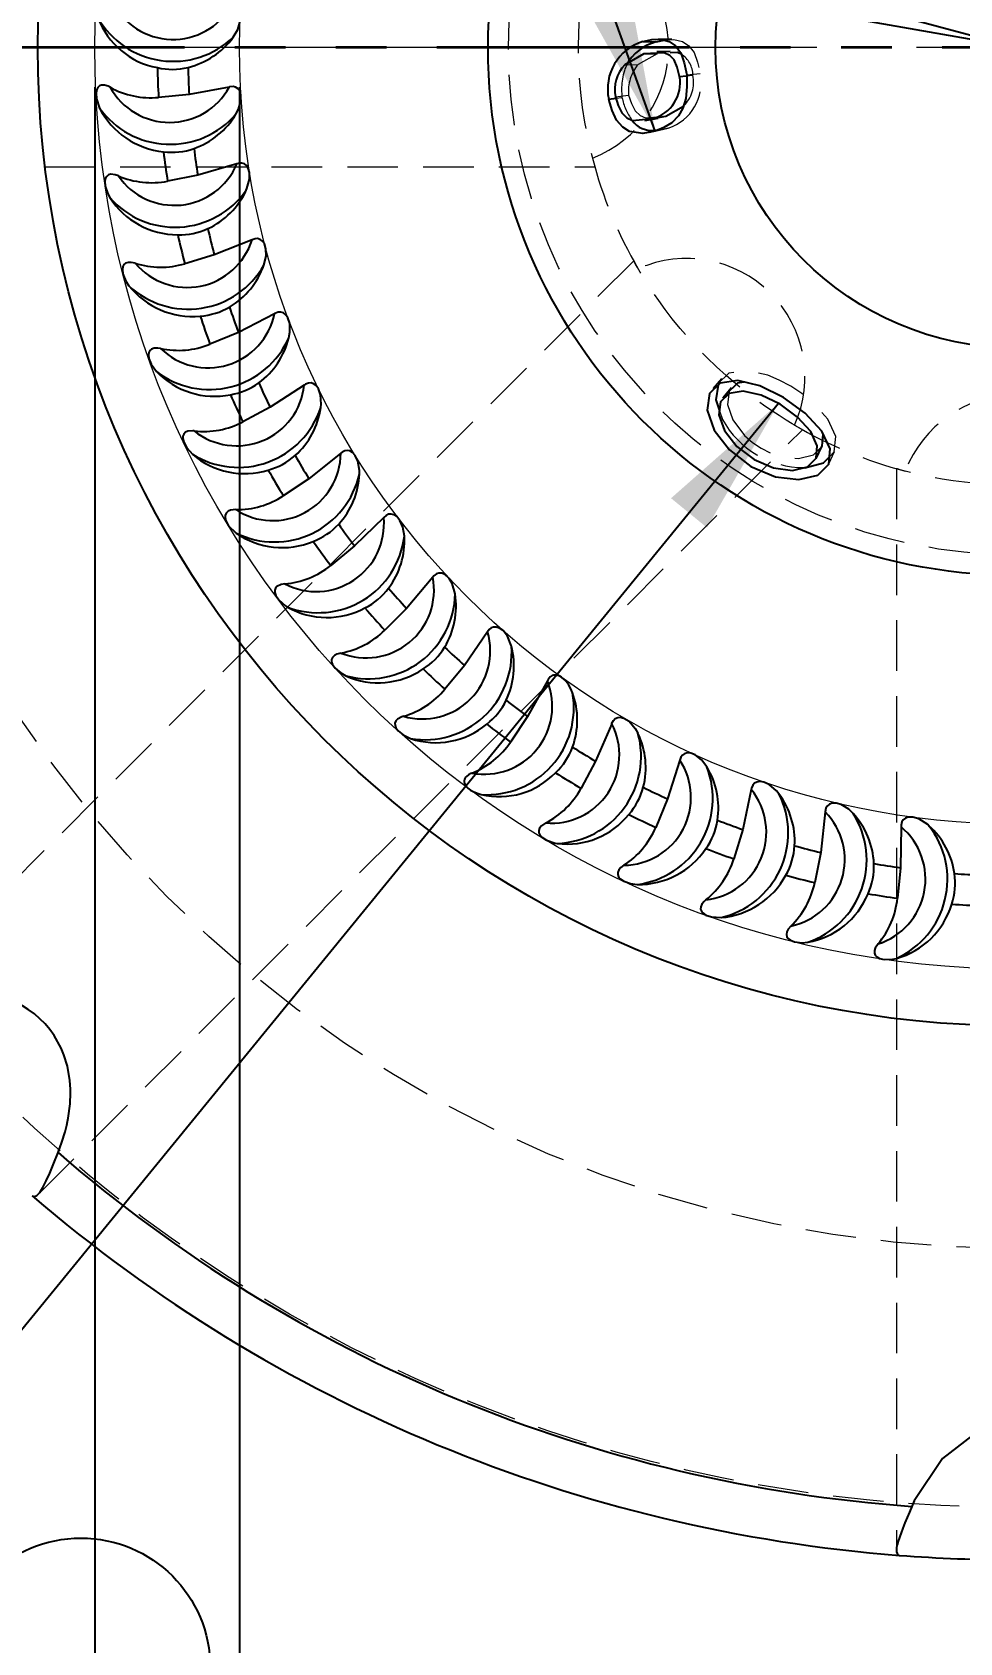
# Model space of a CAD drawing. Header units: millimetres. Extents: x 5 to 416, y 6 to 580.
# Drawn here: x 87.08 to 110.39, y 435.12 to 475.59 of the extents above; entities that cross this region are included whole.
import ezdxf

# ---------------------------------------------------------------- set-up
doc = ezdxf.new("R2010")
doc.units = ezdxf.units.MM
for name, pattern in [('SLD-Combinazione-di-due-tratteggi', [12.7, 6.35, -1.27, 1.27, -1.27, 1.27, -1.27]), ('SLD-Solido', [0]), ('SLD-Tratteggiato', [1.905, 1.27, -0.635])]:
    doc.linetypes.add(name, pattern=pattern)
doc.layers.add('D', color=3, linetype='SLD-Solido', lineweight=25)
doc.layers.add('SEZ', color=6, linetype='SLD-Combinazione-di-due-tratteggi', lineweight=35)
doc.layers.add('Q', color=2, linetype='SLD-Solido')
doc.styles.add('SLDTEXTSTYLE4', font='GOTHIC.TTF', dxfattribs={"width": 0.913})
doc.styles.get("Standard").update_dxf_attribs({"font": 'GOTHIC.TTF'})
doc.dimstyles.new('SLDDIMSTYLE0', dxfattribs={"dimtxt": 3.5, "dimasz": 3.556, "dimexe": 0, "dimexo": 0.0625, "dimgap": 0.875, "dimtad": 1, "dimdec": 1, "dimrnd": 1e-09, "dimzin": 12, "dimdsep": 46, "dimtxsty": 'SLDTEXTSTYLE4', "dimblk1": 'CLOSED', "dimblk2": 'CLOSED', "dimsah": 1, "dimcen": 0.09, "dimadec": 0, "dimazin": 3, "dimtfac": 1, "dimtdec": 1, "dimtofl": 0, "dimtmove": 0, "dimatfit": 3, "dimldrblk": 'CLOSED', "dimfxl": 0, "dimfrac": 2, "dimtolj": 1, "dimtzin": 12, "dimarcsym": 0})
doc.dimstyles.new('SLDDIMSTYLE1', dxfattribs={"dimtxt": 3.5, "dimasz": 3.556, "dimexe": 0, "dimexo": 0.0625, "dimgap": 0.875, "dimtad": 1, "dimrnd": 1e-09, "dimzin": 12, "dimdsep": 46, "dimtxsty": 'SLDTEXTSTYLE4', "dimblk1": 'NONE', "dimblk2": 'CLOSED', "dimsah": 1, "dimcen": 0, "dimadec": 0, "dimazin": 3, "dimtfac": 1, "dimtmove": 0, "dimatfit": 3, "dimldrblk": 'NONE', "dimfxl": 0, "dimfrac": 2, "dimtolj": 1, "dimtzin": 12, "dimarcsym": 0})
doc.dimstyles.new('SLDDIMSTYLE3', dxfattribs={"dimtxt": 3.5, "dimasz": 3.556, "dimexe": 0, "dimexo": 0.0625, "dimgap": 0.875, "dimtad": 1, "dimrnd": 1e-09, "dimzin": 12, "dimdsep": 46, "dimtxsty": 'SLDTEXTSTYLE4', "dimblk1": 'NONE', "dimblk2": 'CLOSED', "dimsah": 1, "dimcen": 0, "dimadec": 0, "dimazin": 3, "dimtfac": 1, "dimtmove": 0, "dimatfit": 3, "dimldrblk": 'NONE', "dimfxl": 0, "dimfrac": 2, "dimtolj": 1, "dimtzin": 12, "dimarcsym": 0})
doc.dimstyles.new('SLDDIMSTYLE7', dxfattribs={"dimtxt": 0.18, "dimasz": 3.556, "dimexe": 0, "dimexo": 0.0625, "dimgap": 0, "dimtad": 0, "dimtih": 1, "dimtoh": 1, "dimdec": 0, "dimrnd": 1e-09, "dimzin": 0, "dimdsep": 46, "dimtxsty": 'Standard', "dimsah": 1, "dimcen": 0.09, "dimadec": 0, "dimazin": 0, "dimtfac": 3.556, "dimtdec": 0, "dimtofl": 0, "dimtmove": 0, "dimatfit": 3, "dimfxl": 0, "dimfrac": 2, "dimtolj": 1, "dimtzin": 0, "dimarcsym": 0})

# ---------------------------------------------------------------- blocks, each defined once
blk = doc.blocks.new('_CLOSED')
at = {"color": 0, "linetype": 'ByBlock', "lineweight": -2}
for p, q in [((-1, 0.166667), (0, 0)), ((-1, 0.166667), (-1, -0.166667)), ((0, 0), (-1, -0.166667)), ((0, 0), (-1, 0))]:
    blk.add_line(p, q, dxfattribs=at)
blk = doc.blocks.new('_D')
at = {"layer": 'Q'}
for p, q in [((92.287, 474.205), (92.287, 396.105)), ((131.315, 474.205), (131.315, 396.105)), ((92.287, 397.105), (131.315, 397.105))]:
    blk.add_line(p, q, dxfattribs=at)
at = {"layer": 'Q', "xscale": 3.556, "yscale": 3.556, "rotation": 180.0000000000004}
blk.add_blockref('_CLOSED', (92.287, 397.105), dxfattribs=at)
at = {"layer": 'Q', "xscale": 3.556, "yscale": 3.556}
blk.add_blockref('_CLOSED', (131.315, 397.105), dxfattribs=at)
at = {"layer": 'Q', "char_height": 3.5, "attachment_point": 1, "style": 'SLDTEXTSTYLE4'}
for s, insert in [('%%c', (105.602, 401.576)), ('39', (110.88, 401.629)), ('~', (102.773, 401.629))]:
    blk.add_mtext(s, dxfattribs=dict(at, insert=insert))
blk = doc.blocks.new('_D_1')
at = {"layer": 'Q'}
for p, q in [((88.648, 474.205), (88.648, 387.104)), ((134.954, 474.205), (134.954, 387.104)), ((88.648, 388.104), (134.954, 388.104))]:
    blk.add_line(p, q, dxfattribs=at)
at = {"layer": 'Q', "xscale": 3.556, "yscale": 3.556, "rotation": 180.0000000000004}
blk.add_blockref('_CLOSED', (88.648, 388.104), dxfattribs=at)
at = {"layer": 'Q', "xscale": 3.556, "yscale": 3.556}
blk.add_blockref('_CLOSED', (134.954, 388.104), dxfattribs=at)
at = {"layer": 'Q', "char_height": 3.5, "attachment_point": 1, "style": 'SLDTEXTSTYLE4'}
for s, insert in [('%%c', (103.703, 392.574)), ('46,3', (108.982, 392.628)), ('~', (100.874, 392.628))]:
    blk.add_mtext(s, dxfattribs=dict(at, insert=insert))
blk = doc.blocks.new('_D_2')
at = {"layer": 'Q'}
for q in [(65.514, 483.362), (214.863, 457.042)]:
    blk.add_line((158.088, 467.048), q, dxfattribs=at)
at = {"layer": 'Q', "xscale": 3.556, "yscale": 3.556, "rotation": 170.0050717243122}
blk.add_blockref('_CLOSED', (158.088, 467.048, -16.8), dxfattribs=at)
at = {"layer": 'Q', "char_height": 3.5, "attachment_point": 1, "rotation": 350.0051, "style": 'SLDTEXTSTYLE4'}
for s, insert in [('%%c', (205.346, 463.258)), ('94', (210.554, 462.394))]:
    blk.add_mtext(s, dxfattribs=dict(at, insert=insert))
blk = doc.blocks.new('_NONE')
blk = doc.blocks.new('_D_4')
at = {"layer": 'Q'}
for q in [(58.675, 489.44), (218.383, 446.647)]:
    blk.add_line((164.927, 460.97), q, dxfattribs=at)
at = {"layer": 'Q', "xscale": 3.556, "yscale": 3.556, "rotation": 165.0000000000003}
blk.add_blockref('_CLOSED', (164.927, 460.97, -16.8), dxfattribs=at)
at = {"layer": 'Q', "char_height": 3.5, "attachment_point": 1, "rotation": 345, "style": 'SLDTEXTSTYLE4'}
for s, insert in [('%%c', (206.947, 454.338)), ('110', (212.059, 453.024))]:
    blk.add_mtext(s, dxfattribs=dict(at, insert=insert))
blk = doc.blocks.new('_D_7')
at = {"layer": 'Q'}
for q in [(28.843, 539.69), (165.568, 433.411)]:
    blk.add_line((58.034, 516.999), q, dxfattribs=at)
at = {"layer": 'Q', "xscale": 3.556, "yscale": 3.556, "rotation": 322.1411922934127}
blk.add_blockref('_CLOSED', (58.034, 516.999, -16.6), dxfattribs=at)
at = {"layer": 'Q', "char_height": 3.5, "attachment_point": 1, "rotation": 322.1412, "style": 'SLDTEXTSTYLE4'}
for s, insert in [('%%c', (31.586, 543.219)), ('136,20', (35.787, 540.022))]:
    blk.add_mtext(s, dxfattribs=dict(at, insert=insert))
blk = doc.blocks.new('SW_CENTERMARKSYMBOL_0')
at = {"color": 0, "linetype": 'SLD-Solido', "lineweight": 18}
for p, q in [((-5, 0), (-70.6, 0)), ((0, 0), (-2.5, 0))]:
    blk.add_line(p, q, dxfattribs=at)

msp = doc.modelspace()

# ---------------------------------------------------------------- linework, layer by layer
at = {"color": 7, "linetype": 'SLD-Tratteggiato', "lineweight": 18}
for p, q in [((103.15704, 475.41033), (102.82172, 475.4183)), ((101.973, 474.76555), (102.30814, 474.78054)), ((102.78296, 475.048), (102.30814, 474.78054)), ((102.44755, 475.04216), (102.78296, 475.048)), ((103.52317, 474.49296), (103.6845, 474.50684)), ((103.53112, 474.51927), (103.86545, 474.54699)), ((101.73488, 473.96635), (102.06784, 474.00732)), ((101.75382, 473.92704), (101.90207, 473.9459)), ((102.73975, 473.10551), (103.06656, 473.18124)), ((74.04436, 472.20506), (101.21576, 472.20506)), ((102.1956, 469.84231), (82.97961, 450.62632)), ((104.40608, 466.88627), (104.18326, 466.63562)), ((104.35275, 466.07826), (104.42651, 465.85508)), ((87.22434, 446.38577), (106.43875, 465.60018)), ((107.10415, 464.7441), (107.24155, 465.05011)), ((108.801, 464.62098), (108.801, 437.44931))]:
    msp.add_line(p, q, dxfattribs=at)
at = {"color": 7, "linetype": 'SLD-Tratteggiato', "lineweight": 18, "flags": 128}
for points in [[(102.9616, 475.39086), (102.98681, 475.39657), (103.20889, 475.40732), (103.42013, 475.351), (103.57991, 475.24749), (103.71378, 475.07751), (103.80185, 474.83372), (103.86545, 474.54699)], [(102.06784, 474.00732), (102.13962, 473.79393), (102.23294, 473.61603), (102.35625, 473.49851), (102.49233, 473.43541), (103.00216, 473.48082)], [(102.59685, 473.06866), (102.75948, 473.10641), (102.92363, 473.14451)], [(103.06656, 473.18124), (102.85444, 473.1302), (102.7455, 473.12308)], [(106.43786, 465.60106), (106.4382, 465.60088), (106.42953, 465.60572), (106.38184, 465.63256), (106.29196, 465.684), (106.23893, 465.71489), (106.17808, 465.75081), (106.0303, 465.84029), (105.85053, 465.95347), (105.66497, 466.07548), (105.45697, 466.21877), (105.23062, 466.38292), (105.00257, 466.55744), (104.76299, 466.75128), (104.51672, 466.96253), (104.27701, 467.18075), (104.03625, 467.41348), (103.79921, 467.65712), (103.57907, 467.89753), (103.36672, 468.14369), (103.1661, 468.39047), (102.98857, 468.62167), (102.82469, 468.84691), (102.6773, 469.06029), (102.55465, 469.24644), (102.44839, 469.41466), (102.36012, 469.55971), (102.29367, 469.67236), (102.24404, 469.75854), (102.21188, 469.81537), (102.19739, 469.84122), (102.19832, 469.83956)], [(107.11673, 464.91951), (107.23772, 465.04177), (107.27572, 465.4259), (107.07595, 465.86481), (106.67595, 466.30485), (106.42172, 466.50844), (106.14488, 466.69205), (105.85629, 466.84853), (105.56646, 466.97112), (105.02381, 467.09125), (104.58972, 467.02088), (104.32267, 466.761), (104.31664, 466.71929)], [(104.67187, 466.6372), (104.5959, 466.56288), (104.55077, 466.23606), (104.68465, 465.84473)], [(104.68465, 465.84473), (104.98281, 465.45569), (105.18071, 465.28297), (105.40274, 465.13445), (105.64032, 465.01527), (105.88137, 464.93154), (106.34282, 464.87546), (106.71206, 464.96746), (106.92575, 465.18183)], [(114.79974, 464.6217), (114.80011, 464.6218), (114.79056, 464.6191), (114.73786, 464.60436), (114.63793, 464.57718), (114.57859, 464.56152), (114.51015, 464.54389), (114.34239, 464.50266), (114.13525, 464.45558), (113.91776, 464.41065), (113.66936, 464.36489), (113.39324, 464.32091), (113.10857, 464.28305), (112.8021, 464.25071), (112.47859, 464.22595), (112.15478, 464.21075), (111.81998, 464.20508), (111.48008, 464.20974), (111.15442, 464.22408), (110.8302, 464.24798), (110.51385, 464.28063), (110.22483, 464.31857), (109.94968, 464.36197), (109.69458, 464.40863), (109.47622, 464.45353), (109.28213, 464.49734), (109.11715, 464.53749), (108.99052, 464.57016), (108.89448, 464.596), (108.83155, 464.61344), (108.80303, 464.62148), (108.80486, 464.62096)]]:
    msp.add_lwpolyline(points, dxfattribs=at)
at = {"color": 7, "linetype": 'SLD-Tratteggiato', "lineweight": 18}
for radius in [66.1, 36.68404, 30.175, 12.75]:
    msp.add_circle((111.801, 475.20506), radius, dxfattribs=at)
at = {"color": 7, "linetype": 'SLD-Solido', "lineweight": 18}
for radius in [23.1533, 19.51419]:
    msp.add_circle((111.801, 475.20506), radius, dxfattribs=at)
at = {"color": 7, "linetype": 'SLD-Tratteggiato', "lineweight": 18}
for centre, radius, start, end in [((111.80074, 475.20507), 10.99975, 164.191971, 195.786888), ((100.09861, 475.20506), 2.97266, 290.867134, 69.132866), ((103.58165, 474.1329), 1.68996, 158.124225, 186.353184), ((103.11895, 474.10461), 1.0556, 140.184113, 185.288207), ((103.06092, 474.50716), 0.62358, 359.970217, 58.057162), ((102.70472, 474.30942), 1.18479, 287.782776, 11.567192), ((102.85032, 474.33606), 0.85148, 314.680595, 11.570127), ((103.39704, 474.26328), 1.52828, 191.985798, 215.376351), ((111.801, 475.20506), 11, 194.626467, 210.373533), ((103.52851, 466.93258), 2.97148, 335.807153, 114.192847), ((111.801, 463.50267), 2.97266, 20.867134, 159.132866), ((106.48633, 467.0087), 2.36087, 209.251371, 269.863261), ((111.801, 475.20506), 11, 239.626467, 255.373533)]:
    msp.add_arc(centre, radius, start, end, dxfattribs=at)
at = {"layer": 'D'}
for p, q in [((102.42679, 475.35098), (102.76222, 475.34576)), ((102.76222, 475.34576), (102.9616, 475.39086)), ((103.11092, 475.10297), (102.77549, 475.09903)), ((102.44755, 475.04216), (101.973, 474.76555)), ((103.35027, 474.47809), (103.52317, 474.49296)), ((91.02128, 474.02619), (90.25249, 473.95047)), ((92.02944, 474.2113), (91.02128, 474.02619)), ((101.56928, 473.90357), (101.75382, 473.92704)), ((102.67296, 473.41631), (103.00216, 473.48082)), ((103.00216, 473.48082), (103.44904, 473.73062)), ((102.48001, 473.36757), (102.80914, 473.43246)), ((92.22205, 472.27813), (91.23689, 471.9951)), ((91.23689, 471.9951), (90.47922, 471.84439)), ((92.60322, 470.37315), (91.65054, 469.99492)), ((91.65054, 469.99492), (90.91129, 469.77067)), ((93.16927, 468.51471), (92.25825, 468.04492)), ((92.25825, 468.04492), (91.54455, 467.74929)), ((93.91476, 466.7207), (93.05417, 466.16387)), ((104.65384, 466.65317), (104.4388, 466.39586)), ((93.05417, 466.16387), (92.37288, 465.79971)), ((94.8325, 465.00839), (94.03064, 464.3699)), ((106.78074, 464.87906), (106.92743, 465.18078)), ((94.03064, 464.3699), (93.38832, 463.94071)), ((95.91366, 463.39429), (95.17824, 462.68027)), ((95.17824, 462.68027), (94.58108, 462.1902)), ((97.14782, 461.89393), (96.48592, 461.11127)), ((96.48592, 461.11127), (95.93968, 460.56502)), ((98.52309, 460.52176), (97.9411, 459.67799)), ((97.9411, 459.67799), (97.45103, 459.08083)), ((100.02625, 459.291), (99.52976, 458.39425)), ((99.52976, 458.39425), (99.10058, 457.75193)), ((101.64279, 458.21351), (101.2366, 457.27241)), ((103.35717, 457.29965), (103.04518, 456.32327)), ((101.2366, 457.27241), (100.87244, 456.59112)), ((105.15287, 456.55823), (104.93808, 455.55597)), ((103.04518, 456.32327), (102.74955, 455.60956)), ((107.01259, 455.99639), (106.89707, 454.9779)), ((104.93808, 455.55597), (104.71383, 454.81672)), ((108.91843, 455.61954), (108.90329, 454.59463)), ((106.89707, 454.9779), (106.74636, 454.22024)), ((108.90329, 454.59463), (108.82757, 453.82584))]:
    msp.add_line(p, q, dxfattribs=at)
at = {"layer": 'D', "flags": 128}
for points in [[(92.12772, 475.46045), (92.2439, 475.65918), (92.29445, 475.836), (92.29407, 475.96416), (92.26795, 476.04739), (92.22764, 476.10339), (92.17018, 476.14184), (92.10939, 476.15732), (92.02724, 476.15403)], [(102.42679, 475.35098), (102.65144, 475.40386), (102.87353, 475.41521), (103.08471, 475.35684), (103.24444, 475.24923), (103.37835, 475.07222), (103.46674, 474.81817), (103.53112, 474.51927)], [(103.35027, 474.47809), (103.28965, 474.70722), (103.21, 474.89456), (103.1079, 475.00386), (102.96505, 475.0739), (102.44755, 475.04216)], [(103.39084, 475.03632), (103.30049, 475.07888), (103.11189, 475.06763)], [(103.53112, 474.51927), (103.53162, 474.21557), (103.50734, 473.92363), (103.43365, 473.67964), (103.32554, 473.48945), (103.15608, 473.31156), (102.95471, 473.19004), (102.73975, 473.10551)], [(89.0345, 474.20584), (88.98675, 474.22934), (88.8897, 474.25957), (88.8188, 474.25931), (88.76748, 474.23939), (88.72577, 474.20041), (88.69911, 474.15092), (88.68013, 474.06228), (88.68946, 473.9149), (88.76689, 473.68353)], [(92.19742, 473.5309), (92.26277, 473.65762), (92.3218, 473.86477), (92.32139, 474.01149), (92.29288, 474.10467), (92.25055, 474.1654), (92.18911, 474.20724), (92.12734, 474.2219), (92.03789, 474.21347), (92.02944, 474.2113)], [(102.73975, 473.10551), (102.42499, 473.04112), (102.09144, 473.09692), (101.91961, 473.20426), (101.76667, 473.37826), (101.65359, 473.62103), (101.59396, 473.81326), (101.56928, 473.90357)], [(101.73488, 473.96635), (101.80767, 473.74544), (101.902, 473.56107), (102.02612, 473.43886), (102.16276, 473.37276), (102.67296, 473.41631)], [(92.45591, 471.61748), (92.47425, 471.65806), (92.542, 471.8997), (92.54071, 472.0674), (92.5087, 472.17229), (92.46324, 472.23862), (92.41065, 472.27789), (92.3478, 472.29683), (92.28442, 472.29518), (92.22205, 472.27813)], [(89.24207, 471.97915), (89.16355, 472.00643), (89.05353, 472.01748), (88.99768, 472.00168), (88.95081, 471.96508), (88.92234, 471.91731), (88.90491, 471.84193), (88.91162, 471.72191), (88.97739, 471.52522), (89.02694, 471.43312)], [(92.90071, 469.7386), (92.95374, 469.95847), (92.95073, 470.14945), (92.91393, 470.26838), (92.86429, 470.34122), (92.80952, 470.38295), (92.74349, 470.40298), (92.68083, 470.40013), (92.60322, 470.37315)], [(89.66689, 469.78352), (89.5641, 469.80601), (89.49143, 469.80596), (89.42319, 469.78305), (89.3834, 469.74776), (89.35741, 469.69891), (89.34496, 469.62631), (89.35807, 469.5147), (89.43006, 469.33684), (89.50632, 469.21904)], [(93.52752, 467.91237), (93.55353, 468.05483), (93.54875, 468.27314), (93.50598, 468.40961), (93.45111, 468.49044), (93.39304, 468.53559), (93.32243, 468.55725), (93.25916, 468.55312), (93.17577, 468.51867), (93.16927, 468.51471)], [(90.30488, 467.6401), (90.23753, 467.65035), (90.14088, 467.64791), (90.07685, 467.62528), (90.03561, 467.58989), (90.00922, 467.54002), (89.99952, 467.48409), (90.00954, 467.39065), (90.06675, 467.24724), (90.20041, 467.0626)], [(94.33032, 466.15637), (94.33988, 466.24262), (94.32542, 466.47935), (94.27265, 466.62749), (94.21086, 466.71186), (94.14833, 466.7575), (94.08656, 466.77655), (94.02204, 466.7736), (93.94798, 466.74344), (93.91476, 466.7207)], [(104.21876, 465.59168), (104.60159, 465.09081), (105.14132, 464.67764), (105.75672, 464.41781), (106.34993, 464.34585), (106.82388, 464.46162), (107.10045, 464.73604), (107.1347, 465.12207), (106.92424, 465.56586), (106.50875, 466.01396), (105.96006, 466.41213), (105.36507, 466.70326), (104.80971, 466.83371), (104.36862, 466.76949), (104.10063, 466.51065), (104.04553, 466.09527), (104.21876, 465.59168)], [(104.31664, 466.71929), (104.26315, 466.34932), (104.35275, 466.07826)], [(104.96255, 466.79781), (104.80937, 466.77171), (104.67187, 466.6372)], [(104.48162, 465.57768), (104.79055, 465.18077), (105.22284, 464.85129), (105.71389, 464.64088), (106.18609, 464.57886), (106.56274, 464.66705), (106.78326, 464.88434), (106.81179, 465.19501), (106.6456, 465.55515), (106.3157, 465.91884), (105.87707, 466.23913), (105.39893, 466.46897), (104.95108, 466.56854), (104.59527, 466.51346), (104.38108, 466.30522), (104.33988, 465.97517), (104.48162, 465.57768)], [(91.14988, 465.56954), (91.11653, 465.57219), (90.99026, 465.56243), (90.93079, 465.53682), (90.8849, 465.4901), (90.8644, 465.43576), (90.86166, 465.37847), (90.88352, 465.28368), (90.96048, 465.14219), (91.10252, 464.98458)], [(106.92575, 465.18183), (106.92994, 465.18604), (106.96078, 465.48881)], [(95.30138, 464.48752), (95.30249, 464.57233), (95.26521, 464.80727), (95.19827, 464.95003), (95.12849, 465.02826), (95.06176, 465.06775), (94.99841, 465.0808), (94.93443, 465.07167), (94.86375, 465.03458), (94.8325, 465.00839)], [(106.4807, 464.64784), (106.50023, 464.64566), (106.96475, 464.76593), (107.11673, 464.91951)], [(92.19377, 463.59178), (92.05947, 463.57674), (91.99847, 463.55133), (91.94972, 463.50686), (91.92534, 463.44892), (91.923, 463.39318), (91.94425, 463.30935), (92.01393, 463.1889), (92.18756, 463.01737), (92.20397, 463.00499)], [(96.43133, 462.92188), (96.39533, 463.14828), (96.31952, 463.32188), (96.23987, 463.41723), (96.16629, 463.46504), (96.09977, 463.48235), (96.03126, 463.47536), (95.97453, 463.44859), (95.91366, 463.39429)], [(97.7093, 461.47454), (97.63217, 461.74039), (97.55616, 461.86505), (97.44704, 461.96394), (97.37567, 461.99384), (97.29796, 461.99756), (97.2351, 461.97569), (97.17299, 461.92532), (97.14782, 461.89393)], [(93.42649, 461.72585), (93.33424, 461.7104), (93.22874, 461.66068), (93.19269, 461.61874), (93.17423, 461.56482), (93.17512, 461.50942), (93.2006, 461.43086), (93.2738, 461.32209), (93.44692, 461.17275), (93.49415, 461.14289)], [(99.12298, 460.15943), (99.11724, 460.18163), (99.0243, 460.40944), (98.91076, 460.55412), (98.82095, 460.6174), (98.74149, 460.64332), (98.67507, 460.64245), (98.61297, 460.6188), (98.5643, 460.57872), (98.52309, 460.52176)], [(94.83616, 459.98974), (94.73661, 459.9618), (94.6723, 459.92787), (94.6224, 459.87602), (94.60331, 459.82633), (94.60283, 459.77095), (94.62527, 459.70153), (94.68789, 459.61005), (94.83202, 459.48798), (94.96064, 459.41622)], [(100.65876, 458.98921), (100.61843, 459.08742), (100.56843, 459.17988), (100.50635, 459.26676), (100.44867, 459.32789), (100.38088, 459.38074), (100.33792, 459.40478), (100.29116, 459.42291), (100.25337, 459.43127), (100.21381, 459.43354), (100.18206, 459.42997), (100.15054, 459.42091), (100.1219, 459.4069), (100.09529, 459.3877), (100.0676, 459.35925), (100.04424, 459.32573), (100.02625, 459.291)], [(96.40921, 458.40016), (96.36677, 458.38602), (96.25956, 458.32867), (96.21737, 458.28318), (96.19468, 458.22462), (96.19672, 458.167), (96.21621, 458.113), (96.27291, 458.0337), (96.39863, 457.93232), (96.58931, 457.84161)], [(101.64279, 458.21351), (101.64676, 458.22468), (101.68445, 458.29569), (101.73306, 458.34279), (101.79543, 458.37007), (101.85841, 458.37519), (101.95219, 458.35335), (102.07834, 458.27682), (102.23492, 458.09661), (102.30184, 457.97517)], [(104.03641, 457.12705), (103.90233, 457.30521), (103.74435, 457.42986), (103.63465, 457.47352), (103.54579, 457.48107), (103.47927, 457.46482), (103.42246, 457.42638), (103.38512, 457.37597), (103.35717, 457.29965)], [(98.13049, 456.97243), (98.10159, 456.95985), (98.04448, 456.92949), (97.99277, 456.89062), (97.97086, 456.8672), (97.9527, 456.84031), (97.94025, 456.81092), (97.93427, 456.77793), (97.93521, 456.74958), (97.94165, 456.7203), (97.95195, 456.69408), (97.96609, 456.66848), (97.99477, 456.63037), (98.02972, 456.5953), (98.09301, 456.54723), (98.16364, 456.50688), (98.26173, 456.46521), (98.36447, 456.43421)], [(105.84575, 456.45304), (105.78545, 456.52772), (105.60191, 456.68555), (105.4671, 456.74678), (105.36333, 456.76129), (105.28849, 456.74821), (105.23219, 456.7171), (105.18968, 456.66892), (105.15927, 456.59363), (105.15287, 456.55823)], [(107.71245, 455.95962), (107.60368, 456.06436), (107.4131, 456.18253), (107.28311, 456.21847), (107.18515, 456.2165), (107.11672, 456.19251), (107.06097, 456.14573), (107.0299, 456.09066), (107.01276, 456.00103), (107.01259, 455.99639)], [(99.98343, 455.72028), (99.87608, 455.64744), (99.82773, 455.58816), (99.80861, 455.53324), (99.81243, 455.47335), (99.83497, 455.4226), (99.88962, 455.35952), (100.0009, 455.28682), (100.2218, 455.21557), (100.26904, 455.20759)], [(109.61852, 455.65155), (109.58679, 455.67938), (109.36228, 455.82071), (109.21217, 455.86335), (109.09956, 455.86256), (109.02454, 455.83799), (108.9722, 455.79867), (108.93641, 455.74386), (108.91852, 455.66833), (108.91843, 455.61954)], [(101.95018, 454.65578), (101.87357, 454.59631), (101.82589, 454.5412), (101.79734, 454.47512), (101.79645, 454.42164), (101.81542, 454.36937), (101.85966, 454.31426), (101.94688, 454.2541), (102.11599, 454.19522), (102.28466, 454.17355)], [(104.0118, 453.78918), (103.96662, 453.74904), (103.9079, 453.67783), (103.8797, 453.60961), (103.8787, 453.55482), (103.89879, 453.50167), (103.93437, 453.45813), (104.00917, 453.40666), (104.14921, 453.35892), (104.39193, 453.34206)], [(106.14843, 453.12883), (106.07997, 453.04854), (106.04582, 452.98439), (106.03398, 452.91339), (106.04644, 452.8617), (106.07734, 452.8158), (106.13565, 452.77061), (106.24053, 452.7296), (106.43183, 452.70942), (106.57056, 452.72112)], [(108.33949, 452.68108), (108.26952, 452.57554), (108.24809, 452.51185), (108.2487, 452.44494), (108.26977, 452.3962), (108.30754, 452.35582), (108.37582, 452.31745), (108.49485, 452.28961), (108.70607, 452.29743), (108.79956, 452.31671)], [(87.72643, 447.43961), (87.8233, 447.69541), (87.90446, 447.95856), (87.94733, 448.13033), (87.96595, 448.21718), (87.98256, 448.30437), (88.02848, 448.66313), (88.03425, 448.75453), (88.03754, 448.84595), (88.03631, 449.03185), (88.02114, 449.24576), (87.95941, 449.60517), (87.87289, 449.89214), (87.8052, 450.05812), (87.62928, 450.37957), (87.52025, 450.53218), (87.40297, 450.67087), (87.13083, 450.9222), (86.97736, 451.03213), (86.83093, 451.12055), (86.51781, 451.26585), (86.35313, 451.32214), (86.20378, 451.36283), (86.053, 451.39474), (85.74269, 451.43411), (85.66429, 451.43885), (85.58623, 451.44159), (85.42852, 451.44128), (85.21636, 451.42901), (85.11079, 451.418), (85.00632, 451.40398), (84.58579, 451.31693), (84.48183, 451.28798), (84.37916, 451.25652), (84.17434, 451.18527), (84.03555, 451.1305)], [(87.07585, 446.34909), (87.1298, 446.33022), (87.1955, 446.35968), (87.26726, 446.43675), (87.34738, 446.5637), (87.42851, 446.72493), (87.5161, 446.92409), (87.61589, 447.16766), (87.72643, 447.43961)], [(114.41085, 438.54864), (114.16978, 439.04147), (113.50408, 439.89363), (112.7802, 440.3864), (112.07828, 440.58962), (111.34088, 440.55925), (110.69441, 440.32293), (109.95637, 439.75337), (109.25056, 438.68551), (109.19114, 438.54864)], [(109.19114, 438.54864), (109.13082, 438.40493), (109.07178, 438.26586), (109.01462, 438.13041), (108.96151, 438.00127), (108.9156, 437.8841), (108.8431, 437.67254), (108.81908, 437.58086), (108.80624, 437.51166), (108.80403, 437.40186), (108.81537, 437.36293), (108.83131, 437.3393), (108.84141, 437.33065), (108.85276, 437.32419), (108.88006, 437.31749)]]:
    msp.add_lwpolyline(points, dxfattribs=at)
at = {"layer": 'D'}
for centre, radius in [((111.801, 475.20506), 68.1), ((111.801, 475.20506), 66.1), ((111.801, 475.20506), 24.585), ((111.801, 475.20506), 13.2651), ((111.801, 475.20506), 7.54804), ((88.301, 434.50187), 3.25)]:
    msp.add_circle(centre, radius, dxfattribs=at)
for centre, radius, start, end in [((90.61577, 477.11598), 1.7081, 203.234015, 325.724726), ((90.58356, 476.64792), 1.98234, 200.657355, 259.489055), ((90.61981, 477.03879), 2.18288, 209.962392, 313.692493), ((90.50472, 476.66032), 2.01837, 284.02725, 323.524578), ((102.78222, 474.16269), 1.2403, 106.652398, 192.059056), ((103.06192, 474.18855), 1.19538, 104.51997, 151.301611), ((111.801, 475.20506), 21.585, 181.343825, 183.332098), ((111.801, 475.20506), 20.81313, 181.384601, 183.247017), ((102.6128, 474.13986), 0.89489, 135.638202, 191.17947), ((102.42437, 474.3218), 0.939, 285.351449, 9.580728), ((90.53048, 475.03027), 1.7081, 208.859015, 331.349726), ((90.05558, 476.04357), 2.10234, 240.942677, 275.37436), ((90.58254, 474.61736), 2.04172, 207.217732, 264.178678), ((90.54207, 474.95385), 2.18288, 215.587392, 319.317493), ((90.47069, 474.55854), 2.00938, 289.560259, 329.241569), ((102.65905, 473.74161), 0.62454, 215.550764, 277.955903), ((90.65003, 472.94623), 1.7081, 214.484015, 336.974726), ((111.801, 475.20506), 21.585, 186.968825, 188.957098), ((111.801, 475.20506), 20.81313, 187.009601, 188.872017), ((90.08142, 473.93863), 2.13169, 246.811989, 280.755048), ((90.66906, 472.87132), 2.18288, 221.212392, 324.942493), ((90.64983, 472.45787), 1.99203, 295.005085, 335.046742), ((90.7395, 472.53526), 2.03655, 212.763793, 269.882617), ((111.801, 475.20506), 20.81313, 192.634601, 194.497017), ((90.97328, 470.88395), 1.7081, 220.109015, 342.599726), ((111.801, 475.20506), 21.585, 192.593825, 194.582098), ((90.99956, 470.81126), 2.18288, 226.837392, 330.567493), ((90.31014, 471.8154), 2.13127, 252.433556, 286.383481), ((91.01967, 470.39897), 1.99359, 300.646388, 340.655439), ((91.09971, 470.47694), 2.03007, 218.289203, 275.607206), ((111.801, 475.20506), 20.81313, 198.259601, 200.122017), ((91.49712, 468.86329), 1.7081, 225.734015, 348.224726), ((111.801, 475.20506), 21.585, 198.218825, 200.207098), ((91.53039, 468.79352), 2.18288, 232.462392, 336.192493), ((91.58246, 468.39077), 2.00303, 306.369684, 346.182144), ((90.74443, 469.74159), 2.14697, 258.186359, 291.880678), ((91.66057, 468.46342), 2.02345, 223.811642, 281.334767), ((92.21649, 466.9037), 1.7081, 231.359015, 353.849726), ((111.801, 475.20506), 20.81313, 203.884601, 205.747017), ((111.801, 475.20506), 21.585, 203.843825, 205.832098), ((92.25644, 466.83753), 2.18288, 238.087392, 341.817493), ((91.38471, 467.68606), 2.12951, 263.669028, 297.648009), ((92.34852, 466.4414), 2.00219, 311.985965, 351.815862), ((92.41685, 466.51462), 2.01705, 229.336792, 287.059617), ((93.12447, 465.02405), 1.7081, 236.984015, 359.474726), ((111.801, 475.20506), 21.585, 209.468825, 211.457098), ((111.801, 475.20506), 20.81313, 209.509601, 211.372017), ((93.17072, 464.96212), 2.18288, 243.712392, 347.442493), ((93.29376, 464.57999), 2.00974, 317.688921, 357.362906), ((92.22753, 465.69539), 2.10388, 269.080726, 303.486311), ((94.21232, 463.24246), 1.7081, 242.609015, 5.099726), ((93.36126, 464.64965), 2.01102, 234.867111, 292.779298), ((111.801, 475.20506), 20.81313, 215.134601, 216.997017), ((94.26441, 463.18536), 2.18288, 249.337392, 353.067493), ((111.801, 475.20506), 21.585, 215.093825, 217.082098), ((94.42812, 462.81597), 2.00601, 323.27544, 3.026387), ((93.2433, 463.84898), 2.13102, 274.931466, 308.885571), ((95.46955, 461.57607), 1.7081, 248.234015, 10.724726), ((95.52699, 461.52435), 2.18288, 254.962392, 358.692493), ((111.801, 475.20506), 20.81313, 220.759601, 222.622017), ((95.72931, 461.17216), 2.00294, 328.868749, 8.683078), ((94.48461, 462.88668), 2.00544, 240.403837, 298.492573), ((111.801, 475.20506), 21.585, 220.718825, 222.707098), ((94.46029, 462.05679), 2.10094, 280.305885, 314.761152), ((96.88407, 460.04093), 1.7081, 253.859015, 16.349726), ((96.9463, 459.99509), 2.18288, 260.587392, 4.317493), ((111.801, 475.20506), 20.81313, 226.384601, 228.247017), ((97.1854, 459.66411), 1.99989, 334.462112, 14.339715), ((95.77592, 461.24288), 2.00034, 245.947601, 304.198809), ((111.801, 475.20506), 21.585, 226.343825, 228.332098), ((95.83174, 460.42165), 2.10235, 285.942792, 320.374245), ((98.44224, 458.65184), 1.7081, 259.484015, 21.974726), ((98.50867, 458.61232), 2.18288, 266.212392, 9.942493), ((98.78228, 458.30637), 1.99686, 340.055551, 19.996277), ((111.801, 475.20506), 20.81313, 232.009601, 233.872017), ((97.22565, 459.71801), 1.98137, 251.266558, 310.129851), ((111.801, 475.20506), 21.585, 231.968825, 233.957098), ((100.12906, 457.42216), 1.7081, 265.109015, 27.599726), ((97.34267, 458.94624), 2.12523, 291.758782, 325.808255), ((100.19905, 457.38934), 2.18288, 271.837392, 15.567493), ((100.50452, 457.112), 1.99385, 345.649054, 25.652773), ((111.801, 475.20506), 20.81313, 237.634601, 239.497017), ((101.9283, 456.36374), 1.7081, 270.734015, 33.224726), ((98.81564, 458.35778), 1.97577, 256.799962, 315.846447), ((111.801, 475.20506), 21.585, 237.593825, 239.582098), ((102.00116, 456.33794), 2.18288, 277.462392, 21.192493), ((102.31865, 456.08914), 2.00698, 351.410496, 31.141331), ((99.00527, 457.60804), 2.12614, 297.391283, 331.425754), ((111.801, 475.20506), 20.81313, 243.259601, 245.122017), ((103.82261, 455.48677), 1.7081, 276.359015, 38.849726), ((103.89765, 455.46824), 2.18288, 283.087392, 26.817493), ((104.23647, 455.2513), 2.00848, 357.050902, 36.750925), ((100.52772, 457.1705), 1.97989, 262.492396, 321.404014), ((111.801, 475.20506), 21.585, 243.218825, 245.207098), ((111.801, 475.20506), 20.81313, 248.884601, 250.747017), ((105.79376, 454.7997), 1.7081, 281.984015, 44.474726), ((105.87025, 454.78861), 2.18288, 288.712392, 32.442493), ((106.23485, 454.60847), 2.00222, 2.611306, 42.440521), ((100.79118, 456.43901), 2.12677, 303.021555, 337.045482), ((107.82276, 454.30915), 1.7081, 287.609015, 50.099726), ((107.89997, 454.30561), 2.18288, 294.337392, 38.067493), ((108.26787, 454.15533), 2.01566, 8.374653, 47.927174), ((102.31991, 456.20943), 2.03618, 269.008102, 326.138308), ((111.801, 475.20506), 21.585, 248.843825, 250.832098), ((111.801, 475.20506), 20.81313, 254.509601, 256.372017), ((102.68331, 455.45041), 2.1271, 308.64927, 342.667767), ((111.801, 475.20506), 20.81313, 260.134601, 261.997017), ((104.23112, 455.36599), 2.03031, 274.542826, 331.853584), ((111.801, 475.20506), 21.585, 254.468825, 256.457098), ((104.66354, 454.65183), 2.12707, 314.274025, 348.293012), ((111.801, 475.20506), 20.81313, 265.759601, 267.622017), ((106.2217, 454.70767), 2.01695, 279.960249, 337.68616), ((111.801, 475.20506), 21.585, 260.093825, 262.082098), ((106.71291, 454.05102), 2.12662, 319.89529, 353.921747), ((108.26717, 454.24981), 2.00507, 285.397928, 343.498481), ((111.801, 475.20506), 21.585, 265.718825, 267.707098), ((111.801, 475.20506), 36.74921, 229.072455, 265.927545), ((111.801, 475.20506), 38, 229.40849, 265.59151), ((111.801, 475.20506), 38, 265.59151, 274.40849)]:
    msp.add_arc(centre, radius, start, end, dxfattribs=at)
for centre, major_axis in [((90.601, 477.06756), (0, -2.41244)), ((90.52052, 474.98063), (0.23646, -2.40082)), ((90.64499, 472.89586), (0.47064, -2.36608)), ((90.97321, 470.83333), (0.70029, -2.30856)), ((91.502, 468.8129), (0.9232, -2.2288)), ((92.22629, 466.85403), (1.13721, -2.12758)), ((93.13909, 464.97558), (1.34028, -2.00587)), ((94.23162, 463.19565), (1.53043, -1.86484)), ((95.49335, 461.53138), (1.70585, -1.70585)), ((96.91213, 459.9988), (1.86484, -1.53043)), ((98.4743, 458.61265), (2.00587, -1.34028)), ((100.16481, 457.38631), (2.12758, -1.13721)), ((101.96738, 456.33156), (2.2288, -0.9232)), ((103.86466, 455.45858), (2.30856, -0.70029)), ((105.83837, 454.77577), (2.36608, -0.47064)), ((107.8695, 454.2897), (2.40082, -0.23646))]:
    msp.add_ellipse(centre, major_axis=major_axis, ratio=0.82903757, start_param=6.09250016, end_param=6.48094447, dxfattribs=at)
at = {"layer": 'SEZ'}
msp.add_line((205.201, 475.20506), (25.401, 475.20506), dxfattribs=at)

# ---------------------------------------------------------------- block references
at = {"color": 7, "linetype": 'SLD-Solido', "lineweight": 18}
msp.add_blockref('SW_CENTERMARKSYMBOL_0', (111.801, 475.20506), dxfattribs=at)

# ---------------------------------------------------------------- dimensions: what is measured, and where the dimension line sits
at = {"layer": 'Q'}
for p1, p2, dimstyle, picture, middle in [((165.56768, 433.41088), (58.03431, 516.99924), 'SLDDIMSTYLE3', '_D_7', (36.5095, 533.73102)), ((58.67507, 489.44011), (164.92692, 460.97001), 'SLDDIMSTYLE1', '_D_4', (212.12292, 448.32389)), ((65.51431, 483.36243), (158.08768, 467.04769), 'SLDDIMSTYLE1', '_D_2', (209.75546, 457.942))]:
    dim = msp.add_diameter_dim_2p(p1=p1, p2=p2, dimstyle=dimstyle, dxfattribs=at)
    dim.commit()
    dim.dimension.update_dxf_attribs({"geometry": picture, "text_midpoint": middle, "dimtype": 163})
for base, p1, p2, picture, middle in [((134.9543, 388.10376), (88.64769, 475.20506), (134.9543, 475.20506), '_D_1', (109.45358, 388.10376)), ((131.31519, 397.10506), (92.2868, 475.20506), (131.31519, 475.20506), '_D', (109.41253, 397.10506))]:
    dim = msp.add_linear_dim(base=base, p1=p1, p2=p2, text='~%%c<>', dimstyle='SLDDIMSTYLE0', dxfattribs=at)
    dim.commit()
    dim.dimension.update_dxf_attribs({"geometry": picture, "text_midpoint": middle, "dimtype": 160})

# ---------------------------------------------------------------- leaders
for points in [[(102.73975, 473.10551), (72.85133, 555.82676)], [(105.83772, 466.26243), (58.30545, 408.10577)]]:
    msp.add_leader(points, dimstyle='SLDDIMSTYLE7')

doc.saveas('drawing.dxf')
